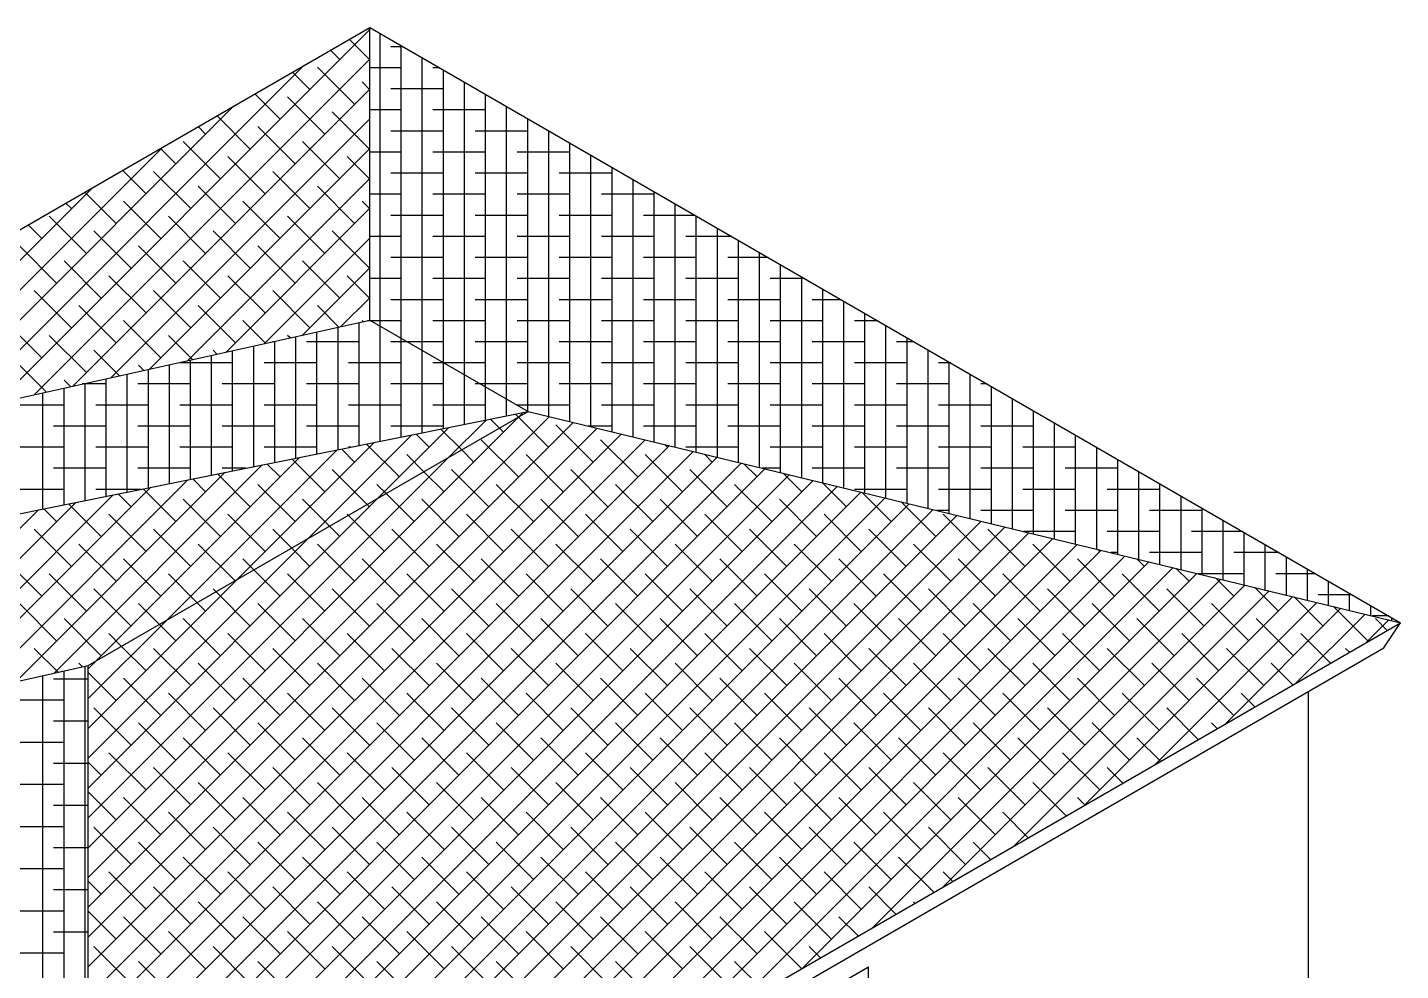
# Model space of a CAD drawing. Header units: millimetres. Extents: x 2491 to 2548.8, y 1338.3 to 1412.1.
# Drawn here: x 2539.7 to 2547.22, y 1356.18 to 1361.34 of the extents above; entities that cross this region are included whole.
import ezdxf

# ---------------------------------------------------------------- set-up
doc = ezdxf.new("R2010")
doc.units = ezdxf.units.MM
doc.layers.add('COPERTURA - roof', color=25, linetype='Continuous')
doc.layers.add('PROIEZIONI - projections', color=145, linetype='Continuous', lineweight=13)

msp = doc.modelspace()

# ---------------------------------------------------------------- linework, layer by layer
at = {"layer": 'COPERTURA - roof'}
for p, q in [((2539.5278, 1359.2821), (2541.5735, 1361.3279)), ((2541.5715, 1361.3259), (2541.5643, 1361.333)), ((2541.6298, 1359.703), (2541.6298, 1361.3058)), ((2541.4083, 1361.1627), (2541.3574, 1361.2136)), ((2541.5735, 1361.1607), (2541.4609, 1361.2733)), ((2541.7559, 1361.233), (2541.6875, 1361.233)), ((2541.7452, 1359.6364), (2541.7452, 1361.2392)), ((2539.3181, 1359.2357), (2541.2121, 1361.1297)), ((2539.7375, 1359.3286), (2541.5735, 1361.1647)), ((2541.8606, 1359.5698), (2541.8606, 1361.1726)), ((2541.2451, 1360.9994), (2541.1505, 1361.0941)), ((2541.4899, 1360.9178), (2541.2859, 1361.1219)), ((2541.7452, 1361.1176), (2541.5735, 1361.1176)), ((2541.9558, 1361.1176), (2541.9183, 1361.1176)), ((2541.976, 1359.5031), (2541.976, 1361.106)), ((2539.9472, 1359.3751), (2541.5735, 1361.0014)), ((2541.0819, 1360.8362), (2540.9435, 1360.9746)), ((2541.5735, 1360.9974), (2541.5307, 1361.0402)), ((2541.976, 1361.0022), (2541.6875, 1361.0022)), ((2542.0914, 1359.4365), (2542.0914, 1361.0393)), ((2542.1557, 1361.0022), (2542.1491, 1361.0022)), ((2539.1084, 1359.1892), (2540.826, 1360.9067)), ((2541.3267, 1360.7546), (2541.1227, 1360.9586)), ((2542.2068, 1359.3699), (2542.2068, 1360.9727)), ((2542.3222, 1359.3032), (2542.3222, 1360.9061)), ((2540.1568, 1359.4215), (2541.5735, 1360.8382)), ((2540.9187, 1360.673), (2540.7366, 1360.8551)), ((2541.5715, 1360.673), (2541.3675, 1360.877)), ((2541.7452, 1360.8868), (2541.5735, 1360.8868)), ((2542.2068, 1360.8868), (2541.9183, 1360.8868)), ((2542.4377, 1359.2366), (2542.4377, 1360.8394)), ((2540.6739, 1360.7546), (2540.6331, 1360.7954)), ((2541.1635, 1360.5914), (2540.9595, 1360.7954)), ((2541.976, 1360.7714), (2541.6875, 1360.7714)), ((2542.4377, 1360.7714), (2542.1491, 1360.7714)), ((2542.5531, 1359.2079), (2542.5531, 1360.7728)), ((2538.8987, 1359.1427), (2540.4398, 1360.6838)), ((2540.3665, 1359.468), (2541.5735, 1360.675)), ((2540.5106, 1360.5914), (2540.4262, 1360.6759)), ((2540.7555, 1360.5098), (2540.5515, 1360.7138)), ((2541.4083, 1360.5098), (2541.2043, 1360.7138)), ((2542.6685, 1359.18), (2542.6685, 1360.7062)), ((2541.0003, 1360.4282), (2540.7963, 1360.6322)), ((2541.5735, 1360.5078), (2541.4491, 1360.6322)), ((2541.7452, 1360.656), (2541.5735, 1360.656)), ((2542.2068, 1360.656), (2541.9183, 1360.656)), ((2542.6685, 1360.656), (2542.38, 1360.656)), ((2542.7839, 1359.1521), (2542.7839, 1360.6395)), ((2540.3474, 1360.4282), (2540.2192, 1360.5564)), ((2540.5923, 1360.3466), (2540.3882, 1360.5506)), ((2541.2451, 1360.3466), (2541.0411, 1360.5506)), ((2541.976, 1360.5406), (2541.6875, 1360.5406)), ((2542.4377, 1360.5406), (2542.1491, 1360.5406)), ((2542.8993, 1360.5406), (2542.6108, 1360.5406)), ((2542.8993, 1359.1242), (2542.8993, 1360.5729)), ((2538.6891, 1359.0962), (2540.0536, 1360.4608)), ((2540.5762, 1359.5145), (2541.5735, 1360.5118)), ((2540.8371, 1360.265), (2540.6331, 1360.469)), ((2541.4899, 1360.265), (2541.2859, 1360.469)), ((2543.0147, 1359.0963), (2543.0147, 1360.5063)), ((2539.9394, 1360.3466), (2539.9088, 1360.3772)), ((2540.1842, 1360.265), (2540.0123, 1360.4369)), ((2540.429, 1360.1834), (2540.225, 1360.3874)), ((2541.0819, 1360.1834), (2540.8779, 1360.3874)), ((2541.5735, 1360.3446), (2541.5307, 1360.3874)), ((2541.7452, 1360.4252), (2541.5735, 1360.4252)), ((2542.2068, 1360.4252), (2541.9183, 1360.4252)), ((2542.6685, 1360.4252), (2542.38, 1360.4252)), ((2543.1301, 1360.4252), (2542.8416, 1360.4252)), ((2543.1301, 1359.0684), (2543.1301, 1360.4396)), ((2543.2455, 1359.0405), (2543.2455, 1360.373)), ((2540.021, 1360.1018), (2539.817, 1360.3058)), ((2540.6739, 1360.1018), (2540.4698, 1360.3058)), ((2540.7859, 1359.561), (2541.5735, 1360.3486)), ((2541.3267, 1360.1018), (2541.1227, 1360.3058)), ((2541.976, 1360.3098), (2541.6875, 1360.3098)), ((2542.4377, 1360.3098), (2542.1491, 1360.3098)), ((2542.8993, 1360.3098), (2542.6108, 1360.3098)), ((2543.3551, 1360.3098), (2543.0724, 1360.3098)), ((2543.3609, 1359.0126), (2543.3609, 1360.3064)), ((2539.7762, 1360.1834), (2539.7019, 1360.2577)), ((2540.2658, 1360.0202), (2540.0618, 1360.2242)), ((2540.9187, 1360.0202), (2540.7147, 1360.2242)), ((2541.5715, 1360.0202), (2541.3675, 1360.2242)), ((2543.4763, 1358.9846), (2543.4763, 1360.2398)), ((2540.9956, 1359.6074), (2541.5735, 1360.1854)), ((2541.7452, 1360.1943), (2541.5735, 1360.1943)), ((2542.2068, 1360.1943), (2541.9183, 1360.1943)), ((2542.6685, 1360.1943), (2542.38, 1360.1943)), ((2543.1301, 1360.1943), (2542.8416, 1360.1943)), ((2543.555, 1360.1943), (2543.3032, 1360.1943)), ((2543.5917, 1358.9567), (2543.5917, 1360.1731)), ((2539.8578, 1359.9386), (2539.6538, 1360.1426)), ((2540.5106, 1359.9386), (2540.3066, 1360.1426)), ((2541.1635, 1359.9386), (2540.9595, 1360.1426)), ((2541.976, 1360.0789), (2541.6875, 1360.0789)), ((2542.4377, 1360.0789), (2542.1491, 1360.0789)), ((2542.8993, 1360.0789), (2542.6108, 1360.0789)), ((2543.3609, 1360.0789), (2543.0724, 1360.0789)), ((2543.7549, 1360.0789), (2543.534, 1360.0789)), ((2543.7071, 1358.9288), (2543.7071, 1360.1065)), ((2540.1026, 1359.857), (2539.8986, 1360.061)), ((2540.7555, 1359.857), (2540.5515, 1360.061)), ((2541.4083, 1359.857), (2541.2043, 1360.061)), ((2541.2052, 1359.6539), (2541.5735, 1360.0222)), ((2543.8225, 1358.9009), (2543.8225, 1360.0399)), ((2540.3474, 1359.7754), (2540.1434, 1359.9794)), ((2541.0003, 1359.7754), (2540.7963, 1359.9794)), ((2541.5735, 1359.855), (2541.4491, 1359.9794)), ((2541.7452, 1359.9635), (2541.5735, 1359.9635)), ((2542.2068, 1359.9635), (2541.9183, 1359.9635)), ((2542.6685, 1359.9635), (2542.38, 1359.9635)), ((2543.1301, 1359.9635), (2542.8416, 1359.9635)), ((2543.5917, 1359.9635), (2543.3032, 1359.9635)), ((2543.9548, 1359.9635), (2543.7648, 1359.9635)), ((2543.938, 1358.873), (2543.938, 1359.9732)), ((2539.9394, 1359.6938), (2539.7354, 1359.8978)), ((2540.5923, 1359.6938), (2540.3882, 1359.8978)), ((2541.2451, 1359.6938), (2541.0411, 1359.8978)), ((2541.4149, 1359.7004), (2541.5735, 1359.859)), ((2541.976, 1359.8481), (2541.6875, 1359.8481)), ((2542.4377, 1359.8481), (2542.1491, 1359.8481)), ((2542.8993, 1359.8481), (2542.6108, 1359.8481)), ((2543.3609, 1359.8481), (2543.0724, 1359.8481)), ((2543.8225, 1359.8481), (2543.534, 1359.8481)), ((2544.1547, 1359.8481), (2543.9957, 1359.8481)), ((2544.0534, 1358.8451), (2544.0534, 1359.9066)), ((2540.1842, 1359.6121), (2539.9802, 1359.8162)), ((2540.8371, 1359.6121), (2540.6331, 1359.8162)), ((2541.4041, 1359.698), (2541.2859, 1359.8162)), ((2544.1688, 1358.8172), (2544.1688, 1359.84)), ((2544.2842, 1358.7893), (2544.2842, 1359.7733)), ((2539.7762, 1359.5305), (2539.5722, 1359.7346)), ((2540.429, 1359.5305), (2540.225, 1359.7346)), ((2541.0033, 1359.6091), (2540.8779, 1359.7346)), ((2541.399, 1359.0264), (2541.399, 1359.6968)), ((2541.5144, 1359.0495), (2541.5144, 1359.7224)), ((2541.5377, 1359.7276), (2541.5307, 1359.7346)), ((2541.5784, 1359.7327), (2541.5609, 1359.7327)), ((2541.7452, 1359.7327), (2541.5784, 1359.7327)), ((2541.6298, 1359.0727), (2541.6298, 1359.703)), ((2542.2068, 1359.7327), (2541.9183, 1359.7327)), ((2542.6685, 1359.7327), (2542.38, 1359.7327)), ((2543.1301, 1359.7327), (2542.8416, 1359.7327)), ((2543.5917, 1359.7327), (2543.3032, 1359.7327)), ((2544.0534, 1359.7327), (2543.7648, 1359.7327)), ((2544.3545, 1359.7327), (2544.2265, 1359.7327)), ((2544.3996, 1358.7614), (2544.3996, 1359.7067)), ((2540.021, 1359.4489), (2539.817, 1359.6529)), ((2540.6025, 1359.5203), (2540.4698, 1359.6529)), ((2541.0528, 1358.9569), (2541.0528, 1359.6201)), ((2541.1369, 1359.6387), (2541.1227, 1359.6529)), ((2541.1682, 1358.98), (2541.1682, 1359.6457)), ((2541.2836, 1359.0032), (2541.2836, 1359.6713)), ((2541.7452, 1359.0959), (2541.7452, 1359.6364)), ((2544.515, 1358.7334), (2544.515, 1359.6401)), ((2540.2017, 1359.4315), (2540.0618, 1359.5713)), ((2540.7361, 1359.5499), (2540.7147, 1359.5713)), ((2540.8219, 1358.9105), (2540.8219, 1359.5689)), ((2540.9374, 1358.9337), (2540.9374, 1359.5945)), ((2541.0528, 1359.6173), (2541.0401, 1359.6173)), ((2541.5144, 1359.6173), (2541.2259, 1359.6173)), ((2541.7783, 1359.6173), (2541.6875, 1359.6173)), ((2541.976, 1359.6173), (2541.7783, 1359.6173)), ((2541.8606, 1359.119), (2541.8606, 1359.5698)), ((2542.4377, 1359.6173), (2542.1491, 1359.6173)), ((2542.8993, 1359.6173), (2542.6108, 1359.6173)), ((2543.3609, 1359.6173), (2543.0724, 1359.6173)), ((2543.8225, 1359.6173), (2543.534, 1359.6173)), ((2544.2842, 1359.6173), (2543.9957, 1359.6173)), ((2544.5544, 1359.6173), (2544.4573, 1359.6173)), ((2544.6304, 1358.7055), (2544.6304, 1359.5734)), ((2539.8009, 1359.3427), (2539.6538, 1359.4897)), ((2540.3353, 1359.4611), (2540.3066, 1359.4897)), ((2540.4757, 1358.841), (2540.4757, 1359.4922)), ((2540.8219, 1359.5019), (2540.5334, 1359.5019)), ((2540.5911, 1358.8642), (2540.5911, 1359.5178)), ((2540.7065, 1358.8874), (2540.7065, 1359.5434)), ((2541.2836, 1359.5019), (2540.9951, 1359.5019)), ((2541.7452, 1359.5019), (2541.4567, 1359.5019)), ((2541.9782, 1359.5019), (2541.9183, 1359.5019)), ((2541.976, 1359.1422), (2541.976, 1359.5031)), ((2542.2068, 1359.5019), (2541.9782, 1359.5019)), ((2542.6685, 1359.5019), (2542.38, 1359.5019)), ((2543.1301, 1359.5019), (2542.8416, 1359.5019)), ((2543.5917, 1359.5019), (2543.3032, 1359.5019)), ((2544.0534, 1359.5019), (2543.7648, 1359.5019)), ((2544.515, 1359.5019), (2544.2265, 1359.5019)), ((2544.7543, 1359.5019), (2544.6881, 1359.5019)), ((2544.7458, 1358.6776), (2544.7458, 1359.5068)), ((2539.9345, 1359.3723), (2539.8986, 1359.4081)), ((2540.1295, 1358.7716), (2540.1295, 1359.4155)), ((2540.2449, 1358.7947), (2540.2449, 1359.4411)), ((2540.3603, 1358.8179), (2540.3603, 1359.4666)), ((2542.0914, 1359.1654), (2542.0914, 1359.4365)), ((2544.8612, 1358.6497), (2544.8612, 1359.4402)), ((2539.7833, 1358.7021), (2539.7833, 1359.3388)), ((2539.8987, 1358.7252), (2539.8987, 1359.3643)), ((2540.1295, 1359.3865), (2539.9987, 1359.3865)), ((2540.0141, 1358.7484), (2540.0141, 1359.3899)), ((2540.5911, 1359.3865), (2540.3026, 1359.3865)), ((2541.0528, 1359.3865), (2540.7642, 1359.3865)), ((2541.5144, 1359.3865), (2541.2259, 1359.3865)), ((2541.976, 1359.3865), (2541.6875, 1359.3865)), ((2542.1781, 1359.3865), (2542.1491, 1359.3865)), ((2542.4377, 1359.3865), (2542.1781, 1359.3865)), ((2542.2068, 1359.1885), (2542.2068, 1359.3699)), ((2542.8993, 1359.3865), (2542.6108, 1359.3865)), ((2543.3609, 1359.3865), (2543.0724, 1359.3865)), ((2543.8225, 1359.3865), (2543.534, 1359.3865)), ((2544.2842, 1359.3865), (2543.9957, 1359.3865)), ((2544.7458, 1359.3865), (2544.4573, 1359.3865)), ((2544.9542, 1359.3865), (2544.9189, 1359.3865)), ((2544.9766, 1358.6218), (2544.9766, 1359.3736)), ((2539.8987, 1359.2711), (2539.6102, 1359.2711)), ((2540.3603, 1359.2711), (2540.0718, 1359.2711)), ((2540.8219, 1359.2711), (2540.5334, 1359.2711)), ((2541.2836, 1359.2711), (2540.9951, 1359.2711)), ((2541.7452, 1359.2711), (2541.4567, 1359.2711)), ((2542.2068, 1359.2711), (2541.9183, 1359.2711)), ((2542.3222, 1359.2117), (2542.3222, 1359.3032)), ((2542.6685, 1359.2711), (2542.38, 1359.2711)), ((2543.1301, 1359.2711), (2542.8416, 1359.2711)), ((2543.5917, 1359.2711), (2543.3032, 1359.2711)), ((2544.0534, 1359.2711), (2543.7648, 1359.2711)), ((2544.515, 1359.2711), (2544.2265, 1359.2711)), ((2544.9766, 1359.2711), (2544.6881, 1359.2711)), ((2545.092, 1358.5939), (2545.092, 1359.3069)), ((2545.1541, 1359.2711), (2545.1497, 1359.2711)), ((2540.0314, 1356.6847), (2542.5543, 1359.2076)), ((2540.0314, 1356.8479), (2542.3899, 1359.2065)), ((2540.0314, 1356.5215), (2542.6857, 1359.1759)), ((2542.0038, 1358.9835), (2542.2093, 1359.189)), ((2542.2835, 1359.145), (2542.2344, 1359.1941)), ((2542.3869, 1359.2048), (2542.3703, 1359.2214)), ((2542.5508, 1359.0409), (2542.3869, 1359.2048)), ((2542.3899, 1359.2065), (2542.4135, 1359.23)), ((2542.4377, 1359.2349), (2542.4377, 1359.2366)), ((2545.2074, 1358.566), (2545.2074, 1359.2403)), ((2545.3229, 1358.5381), (2545.3229, 1359.1737)), ((2540.1295, 1359.1557), (2539.841, 1359.1557)), ((2540.0314, 1356.3583), (2542.8172, 1359.1441)), ((2540.0314, 1356.1951), (2542.9486, 1359.1123)), ((2540.5911, 1359.1557), (2540.3026, 1359.1557)), ((2541.0528, 1359.1557), (2540.7642, 1359.1557)), ((2541.5144, 1359.1557), (2541.2259, 1359.1557)), ((2541.2315, 1358.5376), (2541.8009, 1359.107)), ((2541.6176, 1358.7606), (2542.0051, 1359.148)), ((2541.976, 1359.1557), (2541.6875, 1359.1557)), ((2541.8979, 1359.0409), (2541.8266, 1359.1122)), ((2542.0765, 1359.0255), (2541.9626, 1359.1395)), ((2542.306, 1359.1225), (2542.2835, 1359.145)), ((2542.7956, 1358.9593), (2542.5916, 1359.1633)), ((2542.8993, 1359.1557), (2542.7692, 1359.1557)), ((2543.3609, 1359.1557), (2543.0724, 1359.1557)), ((2543.8225, 1359.1557), (2543.534, 1359.1557)), ((2544.2842, 1359.1557), (2543.9957, 1359.1557)), ((2544.7458, 1359.1557), (2544.4573, 1359.1557)), ((2545.2074, 1359.1557), (2544.9189, 1359.1557)), ((2545.4383, 1358.5101), (2545.4383, 1359.107)), ((2539.8987, 1359.0403), (2539.6102, 1359.0403)), ((2540.0314, 1356.0318), (2543.08, 1359.0805)), ((2540.0314, 1355.8686), (2543.2114, 1359.0487)), ((2540.3603, 1359.0403), (2540.0718, 1359.0403)), ((2540.4591, 1358.0917), (2541.3925, 1359.0251)), ((2540.8219, 1359.0403), (2540.5334, 1359.0403)), ((2540.8453, 1358.3147), (2541.5967, 1359.0661)), ((2541.2836, 1359.0403), (2540.9951, 1359.0403)), ((2541.4899, 1358.9593), (2541.4189, 1359.0304)), ((2541.4682, 1359.0403), (2541.4567, 1359.0403)), ((2541.7347, 1358.8777), (2541.5548, 1359.0576)), ((2542.1428, 1358.9593), (2542.0765, 1359.0255)), ((2542.3876, 1358.8777), (2542.1836, 1359.0817)), ((2543.0404, 1358.8777), (2542.8364, 1359.0817)), ((2543.2036, 1359.0409), (2543.1909, 1359.0537)), ((2543.5917, 1359.0403), (2543.3032, 1359.0403)), ((2544.0534, 1359.0403), (2543.7648, 1359.0403)), ((2544.515, 1359.0403), (2544.2265, 1359.0403)), ((2544.9766, 1359.0403), (2544.6881, 1359.0403)), ((2545.4383, 1359.0403), (2545.1497, 1359.0403)), ((2545.5537, 1358.4822), (2545.5537, 1359.0404)), ((2540.0314, 1355.7054), (2543.3429, 1359.0169)), ((2540.0314, 1355.5422), (2543.4743, 1358.9851)), ((2540.0314, 1357.0111), (2542.0038, 1358.9835)), ((2540.0314, 1355.379), (2543.6057, 1358.9534)), ((2540.073, 1357.8688), (2541.1883, 1358.9841)), ((2541.0819, 1358.8777), (2541.0111, 1358.9485)), ((2541.3267, 1358.7961), (2541.147, 1358.9758)), ((2541.8696, 1358.9061), (2541.7755, 1359.0001)), ((2542.6324, 1358.7961), (2542.4284, 1359.0001)), ((2543.2852, 1358.7961), (2543.0812, 1359.0001)), ((2543.4485, 1358.9593), (2543.4061, 1359.0016)), ((2543.6933, 1358.8777), (2543.6214, 1358.9496)), ((2545.6691, 1358.4543), (2545.6691, 1358.9738)), ((2539.6346, 1357.7568), (2540.7799, 1358.9021)), ((2540.1295, 1358.9249), (2539.841, 1358.9249)), ((2539.8443, 1357.8033), (2540.9841, 1358.9431)), ((2540.0314, 1355.2158), (2543.7371, 1358.9216)), ((2540.0314, 1355.0526), (2543.8686, 1358.8898)), ((2540.5911, 1358.9249), (2540.3026, 1358.9249)), ((2540.9187, 1358.7145), (2540.7392, 1358.8939)), ((2540.8932, 1358.9249), (2540.7642, 1358.9249)), ((2541.5592, 1358.7268), (2541.3675, 1358.9185)), ((2541.9796, 1358.7961), (2541.8696, 1358.9061)), ((2542.2244, 1358.7145), (2542.0204, 1358.9185)), ((2542.8772, 1358.7145), (2542.6732, 1358.9185)), ((2543.5301, 1358.7145), (2543.326, 1358.9185)), ((2543.8225, 1358.9249), (2543.7235, 1358.9249)), ((2543.9381, 1358.7961), (2543.8367, 1358.8975)), ((2544.2842, 1358.9249), (2543.9957, 1358.9249)), ((2544.7458, 1358.9249), (2544.4573, 1358.9249)), ((2545.2074, 1358.9249), (2544.9189, 1358.9249)), ((2545.6691, 1358.9249), (2545.3806, 1358.9249)), ((2545.7845, 1358.4264), (2545.7845, 1358.9071)), ((2539.2152, 1357.6639), (2540.3715, 1358.8201)), ((2539.4249, 1357.7103), (2540.5757, 1358.8611)), ((2539.8987, 1358.8095), (2539.6102, 1358.8095)), ((2540.0314, 1354.8894), (2544, 1358.858)), ((2540.0314, 1354.7262), (2544.1314, 1358.8262)), ((2540.0314, 1354.5629), (2544.2628, 1358.7944)), ((2540.3183, 1358.8095), (2540.0718, 1358.8095)), ((2540.5106, 1358.6329), (2540.3314, 1358.8121)), ((2540.6739, 1358.7961), (2540.6033, 1358.8667)), ((2541.1635, 1358.6329), (2540.9595, 1358.8369)), ((2541.6626, 1358.7866), (2541.6123, 1358.8369)), ((2542.4692, 1358.6329), (2542.2652, 1358.8369)), ((2543.122, 1358.6329), (2542.918, 1358.8369)), ((2543.7749, 1358.6329), (2543.5709, 1358.8369)), ((2544.1829, 1358.7145), (2544.052, 1358.8454)), ((2544.515, 1358.8095), (2544.2265, 1358.8095)), ((2544.4277, 1358.6329), (2544.2672, 1358.7934)), ((2544.9766, 1358.8095), (2544.6881, 1358.8095)), ((2545.4383, 1358.8095), (2545.1497, 1358.8095)), ((2545.8999, 1358.8095), (2545.6114, 1358.8095)), ((2545.8999, 1358.3985), (2545.8999, 1358.8405)), ((2538.7959, 1357.5709), (2539.9631, 1358.7381)), ((2539.0055, 1357.6174), (2540.1673, 1358.7791)), ((2540.1026, 1358.5513), (2539.9237, 1358.7302)), ((2540.0314, 1354.3997), (2544.3943, 1358.7626)), ((2540.0314, 1357.1743), (2541.6176, 1358.7606)), ((2540.0314, 1354.2365), (2544.5257, 1358.7309)), ((2540.2658, 1358.7145), (2540.1955, 1358.7848)), ((2540.7555, 1358.5513), (2540.5515, 1358.7553)), ((2541.3522, 1358.6074), (2541.2043, 1358.7553)), ((2541.5715, 1358.7145), (2541.5592, 1358.7268)), ((2541.8163, 1358.6329), (2541.6626, 1358.7866)), ((2542.0612, 1358.5513), (2541.8571, 1358.7553)), ((2542.714, 1358.5513), (2542.51, 1358.7553)), ((2543.3668, 1358.5513), (2543.1628, 1358.7553)), ((2544.0197, 1358.5513), (2543.8157, 1358.7553)), ((2544.6725, 1358.5513), (2544.4825, 1358.7413)), ((2546.0153, 1358.3706), (2546.0153, 1358.7739)), ((2538.5862, 1357.5245), (2539.7589, 1358.6972)), ((2539.8578, 1358.6329), (2539.7877, 1358.7029)), ((2540.0314, 1354.0733), (2544.6571, 1358.6991)), ((2540.0808, 1353.9595), (2544.7885, 1358.6673)), ((2540.3474, 1358.4697), (2540.1434, 1358.6737)), ((2541.0003, 1358.4697), (2540.7963, 1358.6737)), ((2541.4557, 1358.6671), (2541.4491, 1358.6737)), ((2541.6531, 1358.4697), (2541.4557, 1358.6671)), ((2542.306, 1358.4697), (2542.102, 1358.6737)), ((2542.9588, 1358.4697), (2542.7548, 1358.6737)), ((2543.6117, 1358.4697), (2543.4077, 1358.6737)), ((2544.2645, 1358.4697), (2544.0605, 1358.6737)), ((2544.7458, 1358.694), (2544.6779, 1358.694)), ((2544.9174, 1358.4697), (2544.7133, 1358.6737)), ((2545.2074, 1358.694), (2544.9189, 1358.694)), ((2545.6691, 1358.694), (2545.3806, 1358.694)), ((2546.1307, 1358.694), (2545.8422, 1358.694)), ((2546.1307, 1358.3427), (2546.1307, 1358.7072)), ((2539.9394, 1358.3881), (2539.7354, 1358.5921)), ((2540.5923, 1358.3881), (2540.3882, 1358.5921)), ((2540.4669, 1354.1824), (2544.92, 1358.6355)), ((2540.8531, 1354.4054), (2545.0514, 1358.6037)), ((2541.1453, 1358.4879), (2541.0411, 1358.5921)), ((2541.2392, 1354.6283), (2545.1828, 1358.5719)), ((2541.4083, 1358.5513), (2541.3522, 1358.6074)), ((2541.8979, 1358.3881), (2541.6939, 1358.5921)), ((2542.5508, 1358.3881), (2542.3468, 1358.5921)), ((2543.2036, 1358.3881), (2542.9996, 1358.5921)), ((2543.8565, 1358.3881), (2543.6525, 1358.5921)), ((2544.5093, 1358.3881), (2544.3053, 1358.5921)), ((2545.1622, 1358.3881), (2544.9582, 1358.5921)), ((2545.4383, 1358.5786), (2545.1551, 1358.5786)), ((2545.8999, 1358.5786), (2545.6114, 1358.5786)), ((2546.3535, 1358.5786), (2546.073, 1358.5786)), ((2546.2461, 1358.3148), (2546.2461, 1358.6406)), ((2546.3615, 1358.2868), (2546.3615, 1358.574)), ((2540.1842, 1358.3065), (2539.9802, 1358.5105)), ((2540.0314, 1357.3375), (2541.2315, 1358.5376)), ((2540.8349, 1358.3087), (2540.6331, 1358.5105)), ((2541.4899, 1358.3065), (2541.2859, 1358.5105)), ((2541.6254, 1354.8513), (2545.3142, 1358.5401)), ((2542.1428, 1358.3065), (2541.9387, 1358.5105)), ((2542.0116, 1355.0742), (2545.4457, 1358.5083)), ((2542.7956, 1358.3065), (2542.5916, 1358.5105)), ((2543.4485, 1358.3065), (2543.2444, 1358.5105)), ((2544.1013, 1358.3065), (2543.8973, 1358.5105)), ((2544.7541, 1358.3065), (2544.5501, 1358.5105)), ((2545.407, 1358.3065), (2545.203, 1358.5105)), ((2546.4769, 1358.2589), (2546.4769, 1358.5074)), ((2539.7762, 1358.2248), (2539.5722, 1358.4289)), ((2540.429, 1358.2248), (2540.225, 1358.4289)), ((2540.9383, 1358.3684), (2540.8779, 1358.4289)), ((2541.2451, 1358.3881), (2541.1453, 1358.4879)), ((2541.7347, 1358.2248), (2541.5307, 1358.4289)), ((2542.3876, 1358.2248), (2542.1836, 1358.4289)), ((2542.3977, 1355.2972), (2545.5771, 1358.4766)), ((2542.7839, 1355.5201), (2545.7085, 1358.4448)), ((2543.0404, 1358.2248), (2542.8364, 1358.4289)), ((2543.6933, 1358.2248), (2543.4893, 1358.4289)), ((2544.3461, 1358.2248), (2544.1421, 1358.4289)), ((2544.999, 1358.2248), (2544.7949, 1358.4289)), ((2545.6518, 1358.2248), (2545.4478, 1358.4289)), ((2545.5702, 1358.4697), (2545.5589, 1358.481)), ((2545.6691, 1358.4632), (2545.6322, 1358.4632)), ((2545.815, 1358.3881), (2545.7742, 1358.4289)), ((2546.1307, 1358.4632), (2545.8422, 1358.4632)), ((2546.5534, 1358.4632), (2546.3038, 1358.4632)), ((2546.5923, 1358.231), (2546.5923, 1358.4407)), ((2540.021, 1358.1432), (2539.817, 1358.3473)), ((2540.6279, 1358.1892), (2540.4698, 1358.3473)), ((2541.0819, 1358.2248), (2540.9383, 1358.3684)), ((2541.3267, 1358.1432), (2541.1227, 1358.3473)), ((2541.9796, 1358.1432), (2541.7755, 1358.3473)), ((2542.6324, 1358.1432), (2542.4284, 1358.3473)), ((2543.2852, 1358.1432), (2543.0812, 1358.3473)), ((2543.17, 1355.7431), (2545.8399, 1358.413)), ((2543.5562, 1355.966), (2545.9714, 1358.3812)), ((2543.9381, 1358.1432), (2543.7341, 1358.3473)), ((2543.9424, 1356.189), (2546.1028, 1358.3494)), ((2544.5909, 1358.1432), (2544.3869, 1358.3473)), ((2545.2438, 1358.1432), (2545.0398, 1358.3473)), ((2545.8966, 1358.1432), (2545.6926, 1358.3473)), ((2546.0598, 1358.3065), (2545.9895, 1358.3768)), ((2546.3615, 1358.3478), (2546.1094, 1358.3478)), ((2546.7533, 1358.3478), (2546.5346, 1358.3478)), ((2546.7077, 1358.2031), (2546.7077, 1358.3741)), ((2540.0314, 1357.5007), (2540.8453, 1358.3147)), ((2540.8371, 1358.3065), (2540.8349, 1358.3087)), ((2544.3285, 1356.4119), (2546.2342, 1358.3176)), ((2544.7147, 1356.6349), (2546.3656, 1358.2858)), ((2546.3047, 1358.2248), (2546.2047, 1358.3248)), ((2546.5495, 1358.1432), (2546.42, 1358.2727)), ((2546.8232, 1358.1752), (2546.8232, 1358.3075)), ((2540.2658, 1358.0616), (2540.0618, 1358.2657)), ((2540.7314, 1358.2489), (2540.7147, 1358.2657)), ((2540.9187, 1358.0616), (2540.7314, 1358.2489)), ((2541.5715, 1358.0616), (2541.3675, 1358.2657)), ((2542.2244, 1358.0616), (2542.0204, 1358.2657)), ((2542.8772, 1358.0616), (2542.6732, 1358.2657)), ((2543.5301, 1358.0616), (2543.326, 1358.2657)), ((2544.1829, 1358.0616), (2543.9789, 1358.2657)), ((2544.8358, 1358.0616), (2544.6317, 1358.2657)), ((2545.1009, 1356.8578), (2546.4971, 1358.2541)), ((2545.4886, 1358.0616), (2545.2846, 1358.2657)), ((2545.487, 1357.0808), (2546.6285, 1358.2223)), ((2546.1414, 1358.0616), (2545.9374, 1358.2657)), ((2546.5923, 1358.2324), (2546.5866, 1358.2324)), ((2546.7943, 1358.0616), (2546.6353, 1358.2206)), ((2546.9531, 1358.2324), (2546.7655, 1358.2324)), ((2546.9386, 1358.1473), (2546.9386, 1358.2408)), ((2539.8578, 1357.98), (2539.6538, 1358.184)), ((2540.421, 1358.0697), (2540.3066, 1358.184)), ((2540.6739, 1358.1432), (2540.6279, 1358.1892)), ((2541.1635, 1357.98), (2540.9595, 1358.184)), ((2541.8163, 1357.98), (2541.6123, 1358.184)), ((2542.4692, 1357.98), (2542.2652, 1358.184)), ((2543.122, 1357.98), (2542.918, 1358.184)), ((2543.7749, 1357.98), (2543.5709, 1358.184)), ((2544.4277, 1357.98), (2544.2237, 1358.184)), ((2545.0806, 1357.98), (2544.8766, 1358.184)), ((2545.7334, 1357.98), (2545.5294, 1358.184)), ((2545.8732, 1357.3037), (2546.7599, 1358.1905)), ((2546.3863, 1357.98), (2546.1822, 1358.184)), ((2546.2593, 1357.5267), (2546.8913, 1358.1587)), ((2546.6455, 1357.7496), (2547.0228, 1358.1269)), ((2547.0391, 1357.98), (2546.8506, 1358.1686)), ((2547.054, 1358.1194), (2547.054, 1358.1742)), ((2547.153, 1358.117), (2547.0637, 1358.117)), ((2540.1026, 1357.8984), (2539.8986, 1358.1024)), ((2540.0314, 1357.664), (2540.4591, 1358.0917)), ((2540.5106, 1357.98), (2540.421, 1358.0697)), ((2540.7555, 1357.8984), (2540.5515, 1358.1024)), ((2541.4083, 1357.8984), (2541.2043, 1358.1024)), ((2542.0612, 1357.8984), (2541.8571, 1358.1024)), ((2542.714, 1357.8984), (2542.51, 1358.1024)), ((2543.3668, 1357.8984), (2543.1628, 1358.1024)), ((2544.0197, 1357.8984), (2543.8157, 1358.1024)), ((2544.6725, 1357.8984), (2544.4685, 1358.1024)), ((2545.3254, 1357.8984), (2545.1214, 1358.1024)), ((2545.9782, 1357.8984), (2545.7742, 1358.1024)), ((2546.6311, 1357.8984), (2546.4271, 1358.1024)), ((2547.0317, 1357.9726), (2547.1542, 1358.0951)), ((2547.1446, 1358.0378), (2547.0799, 1358.1024)), ((2547.1694, 1358.0915), (2547.1694, 1358.1076)), ((2540.214, 1357.9502), (2540.1434, 1358.0208)), ((2541.0003, 1357.8168), (2540.7963, 1358.0208)), ((2541.6531, 1357.8168), (2541.4491, 1358.0208)), ((2542.306, 1357.8168), (2542.102, 1358.0208)), ((2542.9588, 1357.8168), (2542.7548, 1358.0208)), ((2543.6117, 1357.8168), (2543.4077, 1358.0208)), ((2544.2645, 1357.8168), (2544.0605, 1358.0208)), ((2544.9174, 1357.8168), (2544.7133, 1358.0208)), ((2545.5702, 1357.8168), (2545.3662, 1358.0208)), ((2546.223, 1357.8168), (2546.019, 1358.0208)), ((2546.8342, 1357.8586), (2546.6719, 1358.0208)), ((2539.8664, 1357.8082), (2539.7354, 1357.9392)), ((2540.3474, 1357.8168), (2540.214, 1357.9502)), ((2540.5923, 1357.7352), (2540.3882, 1357.9392)), ((2541.2451, 1357.7352), (2541.0411, 1357.9392)), ((2541.8979, 1357.7352), (2541.6939, 1357.9392)), ((2542.5508, 1357.7352), (2542.3468, 1357.9392)), ((2543.2036, 1357.7352), (2542.9996, 1357.9392)), ((2543.8565, 1357.7352), (2543.6525, 1357.9392)), ((2544.5093, 1357.7352), (2544.3053, 1357.9392)), ((2545.1622, 1357.7352), (2544.9582, 1357.9392)), ((2545.815, 1357.7352), (2545.611, 1357.9392)), ((2546.4679, 1357.7352), (2546.2639, 1357.9392)), ((2546.9376, 1357.9183), (2546.9167, 1357.9392)), ((2539.8987, 1354.0076), (2539.8987, 1357.8153)), ((2540, 1357.8378), (2539.9802, 1357.8576)), ((2540.0141, 1353.9409), (2540.0141, 1357.8409)), ((2540.0314, 1357.8272), (2540.073, 1357.8688)), ((2540.8371, 1357.6536), (2540.6331, 1357.8576)), ((2541.4899, 1357.6536), (2541.2859, 1357.8576)), ((2542.1428, 1357.6536), (2541.9387, 1357.8576)), ((2542.7956, 1357.6536), (2542.5916, 1357.8576)), ((2543.4485, 1357.6536), (2543.2444, 1357.8576)), ((2544.1013, 1357.6536), (2543.8973, 1357.8576)), ((2544.7541, 1357.6536), (2544.5501, 1357.8576)), ((2545.407, 1357.6536), (2545.203, 1357.8576)), ((2546.0598, 1357.6536), (2545.8558, 1357.8576)), ((2546.6272, 1357.7391), (2546.5087, 1357.8576)), ((2539.7833, 1354.0742), (2539.7833, 1357.7898)), ((2540.0314, 1357.7708), (2539.841, 1357.7708)), ((2540.1842, 1357.6536), (2540.0314, 1357.8065)), ((2540.429, 1357.572), (2540.225, 1357.776)), ((2541.0819, 1357.572), (2540.8779, 1357.776)), ((2541.7347, 1357.572), (2541.5307, 1357.776)), ((2542.3876, 1357.572), (2542.1836, 1357.776)), ((2543.0404, 1357.572), (2542.8364, 1357.776)), ((2543.6933, 1357.572), (2543.4893, 1357.776)), ((2544.3461, 1357.572), (2544.1421, 1357.776)), ((2544.999, 1357.572), (2544.7949, 1357.776)), ((2545.6518, 1357.572), (2545.4478, 1357.776)), ((2546.3047, 1357.572), (2546.1006, 1357.776)), ((2540.6739, 1357.4904), (2540.4698, 1357.6944)), ((2541.3267, 1357.4904), (2541.1227, 1357.6944)), ((2541.9796, 1357.4904), (2541.7755, 1357.6944)), ((2542.6324, 1357.4904), (2542.4284, 1357.6944)), ((2543.2852, 1357.4904), (2543.0812, 1357.6944)), ((2543.9381, 1357.4904), (2543.7341, 1357.6944)), ((2544.5909, 1357.4904), (2544.3869, 1357.6944)), ((2545.2438, 1357.4904), (2545.0398, 1357.6944)), ((2545.8966, 1357.4904), (2545.6926, 1357.6944)), ((2546.4203, 1357.6196), (2546.3455, 1357.6944)), ((2539.8987, 1357.6554), (2539.6102, 1357.6554)), ((2540.2658, 1357.4088), (2540.0618, 1357.6128)), ((2540.9187, 1357.4088), (2540.7147, 1357.6128)), ((2541.5715, 1357.4088), (2541.3675, 1357.6128)), ((2542.2244, 1357.4088), (2542.0204, 1357.6128)), ((2542.8772, 1357.4088), (2542.6732, 1357.6128)), ((2543.5301, 1357.4088), (2543.326, 1357.6128)), ((2544.1829, 1357.4088), (2543.9789, 1357.6128)), ((2544.8358, 1357.4088), (2544.6317, 1357.6128)), ((2545.4886, 1357.4088), (2545.2846, 1357.6128)), ((2546.1098, 1357.4404), (2545.9374, 1357.6128)), ((2540.0314, 1357.54), (2539.841, 1357.54)), ((2540.5106, 1357.3272), (2540.3066, 1357.5312)), ((2541.1635, 1357.3272), (2540.9595, 1357.5312)), ((2541.8163, 1357.3272), (2541.6123, 1357.5312)), ((2542.4692, 1357.3272), (2542.2652, 1357.5312)), ((2543.122, 1357.3272), (2542.918, 1357.5312)), ((2543.7749, 1357.3272), (2543.5709, 1357.5312)), ((2544.4277, 1357.3272), (2544.2237, 1357.5312)), ((2545.0806, 1357.3272), (2544.8766, 1357.5312)), ((2545.7334, 1357.3272), (2545.5294, 1357.5312)), ((2546.2133, 1357.5001), (2546.1822, 1357.5312)), ((2540.7555, 1357.2456), (2540.5515, 1357.4496)), ((2541.4083, 1357.2456), (2541.2043, 1357.4496)), ((2542.0612, 1357.2456), (2541.8571, 1357.4496)), ((2542.714, 1357.2456), (2542.51, 1357.4496)), ((2543.3668, 1357.2456), (2543.1628, 1357.4496)), ((2544.0197, 1357.2456), (2543.8157, 1357.4496)), ((2544.6725, 1357.2456), (2544.4685, 1357.4496)), ((2545.3254, 1357.2456), (2545.1214, 1357.4496)), ((2545.9029, 1357.3209), (2545.7742, 1357.4496)), ((2539.8987, 1357.4246), (2539.6102, 1357.4246)), ((2540.3474, 1357.164), (2540.1434, 1357.368)), ((2541.0003, 1357.164), (2540.7963, 1357.368)), ((2541.6531, 1357.164), (2541.4491, 1357.368)), ((2542.306, 1357.164), (2542.102, 1357.368)), ((2542.9588, 1357.164), (2542.7548, 1357.368)), ((2543.6117, 1357.164), (2543.4077, 1357.368)), ((2544.2645, 1357.164), (2544.0605, 1357.368)), ((2544.9174, 1357.164), (2544.7133, 1357.368)), ((2545.5702, 1357.164), (2545.3662, 1357.368)), ((2540.0314, 1357.3091), (2539.841, 1357.3091)), ((2540.1026, 1357.2456), (2540.0314, 1357.3168)), ((2540.5923, 1357.0824), (2540.3882, 1357.2864)), ((2541.2451, 1357.0824), (2541.0411, 1357.2864)), ((2541.8979, 1357.0824), (2541.6939, 1357.2864)), ((2542.5508, 1357.0824), (2542.3468, 1357.2864)), ((2543.2036, 1357.0824), (2542.9996, 1357.2864)), ((2543.8565, 1357.0824), (2543.6525, 1357.2864)), ((2544.5093, 1357.0824), (2544.3053, 1357.2864)), ((2545.1622, 1357.0824), (2544.9582, 1357.2864)), ((2545.696, 1357.2014), (2545.611, 1357.2864)), ((2539.8987, 1357.1937), (2539.6102, 1357.1937)), ((2540.1842, 1357.0008), (2540.0314, 1357.1536)), ((2540.8371, 1357.0008), (2540.6331, 1357.2048)), ((2541.4899, 1357.0008), (2541.2859, 1357.2048)), ((2542.1428, 1357.0008), (2541.9387, 1357.2048)), ((2542.7956, 1357.0008), (2542.5916, 1357.2048)), ((2543.4485, 1357.0008), (2543.2444, 1357.2048)), ((2544.1013, 1357.0008), (2543.8973, 1357.2048)), ((2544.7541, 1357.0008), (2544.5501, 1357.2048)), ((2545.3855, 1357.0222), (2545.203, 1357.2048)), ((2540.0314, 1357.0783), (2539.841, 1357.0783)), ((2540.429, 1356.9192), (2540.225, 1357.1232)), ((2541.0819, 1356.9192), (2540.8779, 1357.1232)), ((2541.7347, 1356.9192), (2541.5307, 1357.1232)), ((2542.3876, 1356.9192), (2542.1836, 1357.1232)), ((2543.0404, 1356.9192), (2542.8364, 1357.1232)), ((2543.6933, 1356.9192), (2543.4893, 1357.1232)), ((2544.3461, 1356.9192), (2544.1421, 1357.1232)), ((2544.999, 1356.9192), (2544.7949, 1357.1232)), ((2545.489, 1357.0819), (2545.4478, 1357.1232)), ((2540.6739, 1356.8376), (2540.4698, 1357.0416)), ((2541.3267, 1356.8376), (2541.1227, 1357.0416)), ((2541.9796, 1356.8376), (2541.7755, 1357.0416)), ((2542.6324, 1356.8376), (2542.4284, 1357.0416)), ((2543.2852, 1356.8376), (2543.0812, 1357.0416)), ((2543.9381, 1356.8376), (2543.7341, 1357.0416)), ((2544.5909, 1356.8376), (2544.3869, 1357.0416)), ((2545.1786, 1356.9027), (2545.0398, 1357.0416)), ((2539.8987, 1356.9629), (2539.6102, 1356.9629)), ((2540.2658, 1356.7559), (2540.0618, 1356.96)), ((2540.9187, 1356.7559), (2540.7147, 1356.96)), ((2541.5715, 1356.7559), (2541.3675, 1356.96)), ((2542.2244, 1356.7559), (2542.0204, 1356.96)), ((2542.8772, 1356.7559), (2542.6732, 1356.96)), ((2543.5301, 1356.7559), (2543.326, 1356.96)), ((2544.1829, 1356.7559), (2543.9789, 1356.96)), ((2544.8358, 1356.7559), (2544.6317, 1356.96)), ((2540.0314, 1356.8475), (2539.841, 1356.8475)), ((2540.5106, 1356.6743), (2540.3066, 1356.8784)), ((2541.1635, 1356.6743), (2540.9595, 1356.8784)), ((2541.8163, 1356.6743), (2541.6123, 1356.8784)), ((2542.4692, 1356.6743), (2542.2652, 1356.8784)), ((2543.122, 1356.6743), (2542.918, 1356.8784)), ((2543.7749, 1356.6743), (2543.5709, 1356.8784)), ((2544.4277, 1356.6743), (2544.2237, 1356.8784)), ((2544.9717, 1356.7833), (2544.8766, 1356.8784)), ((2540.7555, 1356.5927), (2540.5515, 1356.7968)), ((2541.4083, 1356.5927), (2541.2043, 1356.7968)), ((2542.0612, 1356.5927), (2541.8571, 1356.7968)), ((2542.714, 1356.5927), (2542.51, 1356.7968)), ((2543.3668, 1356.5927), (2543.1628, 1356.7968)), ((2544.0197, 1356.5927), (2543.8157, 1356.7968)), ((2544.6612, 1356.604), (2544.4685, 1356.7968)), ((2539.8987, 1356.7321), (2539.6102, 1356.7321)), ((2540.3474, 1356.5111), (2540.1434, 1356.7151)), ((2541.0003, 1356.5111), (2540.7963, 1356.7151)), ((2541.6531, 1356.5111), (2541.4491, 1356.7151)), ((2542.306, 1356.5111), (2542.102, 1356.7151)), ((2542.9588, 1356.5111), (2542.7548, 1356.7151)), ((2543.6117, 1356.5111), (2543.4077, 1356.7151)), ((2544.2645, 1356.5111), (2544.0605, 1356.7151)), ((2544.7647, 1356.6638), (2544.7133, 1356.7151)), ((2540.0314, 1356.6167), (2539.841, 1356.6167)), ((2540.1026, 1356.5927), (2540.0314, 1356.664)), ((2540.5923, 1356.4295), (2540.3882, 1356.6335)), ((2541.2451, 1356.4295), (2541.0411, 1356.6335)), ((2541.8979, 1356.4295), (2541.6939, 1356.6335)), ((2542.5508, 1356.4295), (2542.3468, 1356.6335)), ((2543.2036, 1356.4295), (2542.9996, 1356.6335)), ((2543.8565, 1356.4295), (2543.6525, 1356.6335)), ((2544.4543, 1356.4846), (2544.3053, 1356.6335)), ((2540.8371, 1356.3479), (2540.6331, 1356.5519)), ((2541.4899, 1356.3479), (2541.2859, 1356.5519)), ((2542.1428, 1356.3479), (2541.9387, 1356.5519)), ((2542.7956, 1356.3479), (2542.5916, 1356.5519)), ((2543.4485, 1356.3479), (2543.2444, 1356.5519)), ((2544.1013, 1356.3479), (2543.8973, 1356.5519)), ((2544.5578, 1356.5443), (2544.5501, 1356.5519)), ((2539.8987, 1356.5013), (2539.6102, 1356.5013)), ((2540.1842, 1356.3479), (2540.0314, 1356.5008)), ((2540.429, 1356.2663), (2540.225, 1356.4703)), ((2541.0819, 1356.2663), (2540.8779, 1356.4703)), ((2541.7347, 1356.2663), (2541.5307, 1356.4703)), ((2542.3876, 1356.2663), (2542.1836, 1356.4703)), ((2543.0404, 1356.2663), (2542.8364, 1356.4703)), ((2543.6933, 1356.2663), (2543.4893, 1356.4703)), ((2544.2474, 1356.3651), (2544.1421, 1356.4703)), ((2540.6739, 1356.1847), (2540.4698, 1356.3887)), ((2541.3267, 1356.1847), (2541.1227, 1356.3887)), ((2541.9796, 1356.1847), (2541.7755, 1356.3887)), ((2542.6324, 1356.1847), (2542.4284, 1356.3887)), ((2543.2852, 1356.1847), (2543.0812, 1356.3887)), ((2543.9369, 1356.1859), (2543.7341, 1356.3887)), ((2540.0314, 1356.3859), (2539.841, 1356.3859)), ((2539.8987, 1356.2705), (2539.6102, 1356.2705)), ((2540.2658, 1356.1031), (2540.0618, 1356.3071)), ((2540.9187, 1356.1031), (2540.7147, 1356.3071)), ((2541.5715, 1356.1031), (2541.3675, 1356.3071)), ((2542.2244, 1356.1031), (2542.0204, 1356.3071)), ((2542.8772, 1356.1031), (2542.6732, 1356.3071)), ((2543.5301, 1356.1031), (2543.326, 1356.3071)), ((2544.0404, 1356.2456), (2543.9789, 1356.3071)), ((2540.5106, 1356.0215), (2540.3066, 1356.2255)), ((2541.1635, 1356.0215), (2540.9595, 1356.2255)), ((2541.8163, 1356.0215), (2541.6123, 1356.2255)), ((2542.4692, 1356.0215), (2542.2652, 1356.2255)), ((2543.122, 1356.0215), (2542.918, 1356.2255)), ((2543.73, 1356.0664), (2543.5709, 1356.2255))]:
    msp.add_line(p, q, dxfattribs=at)
at = {"layer": 'PROIEZIONI - projections', "linetype": 'Continuous', "lineweight": -3}
for p, q in [((2537.0677, 1358.7369), (2541.5735, 1361.3383)), ((2541.5735, 1359.7355), (2541.5735, 1361.3383)), ((2541.5735, 1361.3383), (2547.2174, 1358.0798)), ((2537.0677, 1358.7369), (2541.5735, 1359.7355)), ((2541.5735, 1359.7355), (2542.4399, 1359.2353)), ((2537.8131, 1358.3066), (2542.4399, 1359.2353)), ((2540.0314, 1357.8448), (2542.4399, 1359.2353)), ((2542.4399, 1359.2353), (2547.2174, 1358.0798)), ((2540.0314, 1353.931), (2547.2174, 1358.0798)), ((2547.1253, 1357.9413), (2547.2174, 1358.0798)), ((2540.0314, 1353.8456), (2547.1253, 1357.9413)), ((2535.1329, 1356.7591), (2540.0314, 1357.8448)), ((2540.0314, 1353.931), (2540.0314, 1357.8448)), ((2546.7141, 1355.9663), (2546.7141, 1357.7039)), ((2543.7896, 1355.8991), (2544.3037, 1356.1959)), ((2544.3037, 1355.543), (2544.3037, 1356.1959))]:
    msp.add_line(p, q, dxfattribs=at)

doc.saveas('drawing.dxf')
